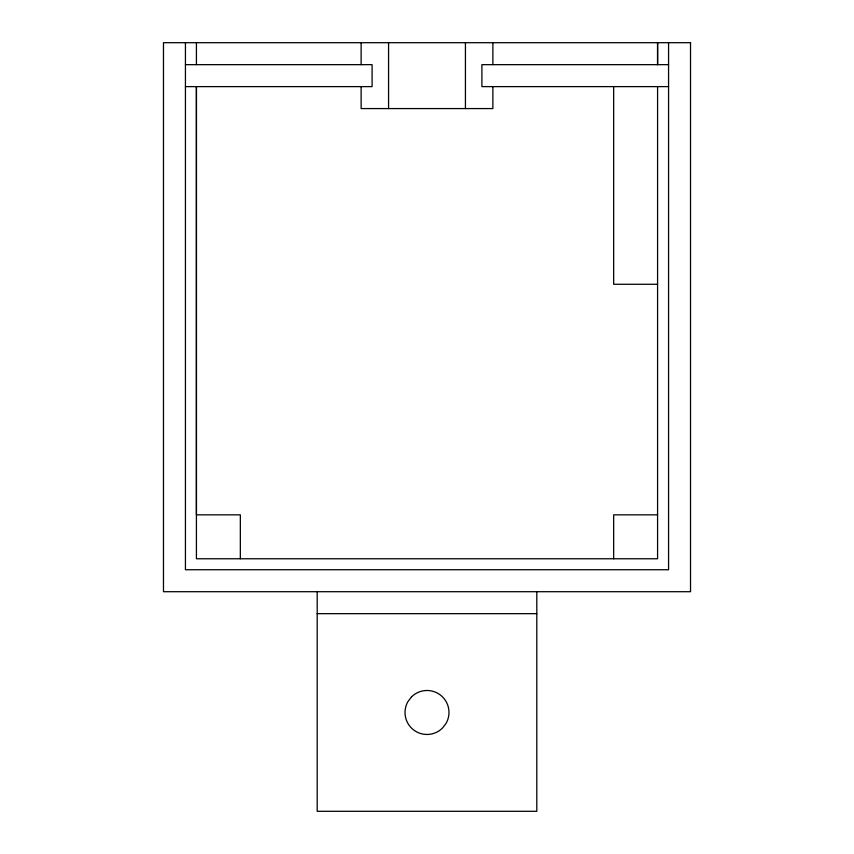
<?xml version="1.0" encoding="UTF-8"?>
<svg xmlns="http://www.w3.org/2000/svg" width="854" height="854" viewBox="0 0 854 854"><rect width="100%" height="100%" fill="white"/><g stroke="black" fill="none" stroke-linecap="round" stroke-linejoin="round"><path stroke-width="1.28" d="M185.435 64.658L372.098 64.658L372.098 86.617L185.435 86.617M668.565 64.658L481.902 64.658L481.902 86.617L668.565 86.617M657.58 284.265L613.663 284.265L613.663 86.617M657.58 514.845L613.663 514.845L613.663 558.762M317.197 613.663L536.803 613.663M668.565 42.7L668.565 569.735L185.435 569.735L185.435 42.7M657.58 86.617L657.58 558.762L196.42 558.762L196.42 86.617L196.42 514.845L240.337 514.845L240.337 558.762M536.803 591.705L536.803 811.3L317.197 811.3L317.197 591.705M492.875 42.7L492.875 64.658M492.875 86.617L492.875 108.575L361.125 108.575L361.125 86.617M465.43 42.7L465.43 108.575M388.57 42.7L388.57 108.575M361.125 42.7L361.125 64.658M196.42 42.7L196.42 64.658M657.58 42.7L657.58 64.658L657.58 42.7M411.468 696.949L407.977 701.497A21.958 21.958 0 0 0 442.532 728.003L446.023 723.455A21.958 21.958 0 0 0 411.468 696.949M690.523 42.7L163.477 42.7L163.477 591.705L690.523 591.705L690.523 42.7"/></g></svg>
